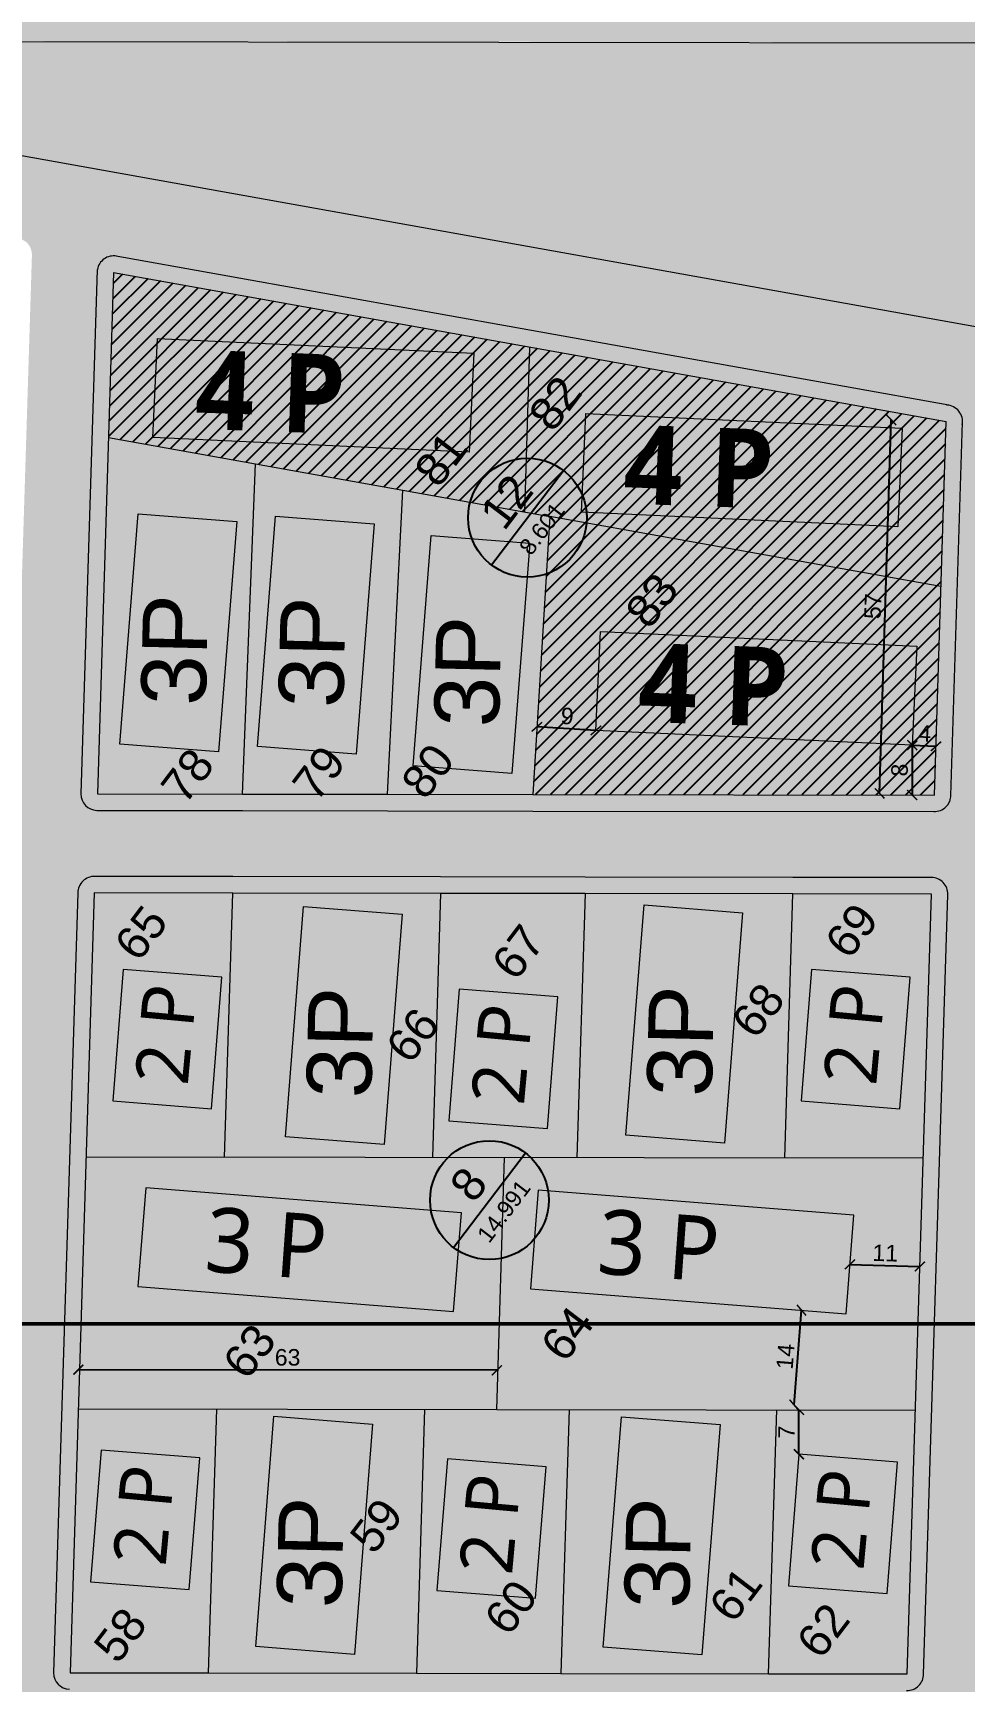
# Model space of a CAD drawing. Header units: millimetres. Extents: x -71 to 10084, y -63 to 6230.
# Drawn here: x 9341.3 to 9482.5, y 2916.3 to 3165.9 of the extents above; entities that cross this region are included whole.
import ezdxf
from ezdxf.enums import TextEntityAlignment as Align

# ---------------------------------------------------------------- set-up
doc = ezdxf.new("R2010")
doc.units = ezdxf.units.MM
for name, color, linetype, lineweight, true_color in [('00.PROPUESTAS EDIFICACION', 251, 'Continuous', 5, 0x575757), ('000.TEJIDO', 214, 'Continuous', 5, 0xac029b), ('0000PARCELAS', 252, 'Continuous', 5, 0x969696), ('0000VEREDAS', 252, 'Continuous', 5, 0xa58d95), ('000CUADRAS', 251, 'Continuous', 5, 0x575757), ('00CALLES PROPUESTAS SECUNDARIAS', 18, 'Continuous', 30, 0x000000), ('COTAS', 154, 'Continuous', 5, 0x004f9e), ('SIMB CORTE', 18, 'Continuous', 50, 0x000000)]:
    doc.layers.add(name, color=color, linetype=linetype, lineweight=lineweight, true_color=true_color)
doc.layers.add('5 Claves calificaciones', color=22, linetype='Continuous', lineweight=25)
doc.layers.add('6 Cotas parcelación', color=75, linetype='Continuous', lineweight=18)
for name, color, linetype in [('LT-SIST CALZADAS', 8, 'Continuous'), ('LT-SIST EV PUBLICO', 3, 'Continuous'), ('LT-SIST VEREDAS', 9, 'Continuous'), ('LT-ZONA R1', 2, 'Continuous'), ('LT-ZONA R2', 30, 'Continuous'), ('LT-ZONA R3', 1, 'Continuous')]:
    doc.layers.add(name, color=color, linetype=linetype)
doc.styles.add('Arial', font='arial.ttf')
doc.styles.add('ES_TEXTO PARA BLOQUES', font='arial.ttf')
doc.styles.add('LOCALES', font='@Yu Gothic.ttf', dxfattribs={"height": 2})
doc.dimstyles.new('1000', dxfattribs={"dimtxt": 2.5, "dimasz": 1.5, "dimexe": 1.25, "dimexo": 0.625, "dimtad": 1, "dimdec": 0, "dimtxsty": 'Arial', "dimblk": 'ARCHTICK', "dimcen": 2.5, "dimse1": 1, "dimse2": 1, "dimazin": 3, "dimtfac": 1, "dimtdec": 0, "dimtmove": 2, "dimatfit": 3})

# ---------------------------------------------------------------- blocks, each defined once
blk = doc.blocks.new('_ArchTick')
at = {"color": 0, "linetype": 'ByBlock', "const_width": 0.15}
blk.add_lwpolyline([(-0.5, -0.5), (0.5, 0.5)], dxfattribs=at)
blk = doc.blocks.new('*D229')
at = {"layer": 'COTAS', "color": 0, "linetype": 'Continuous', "lineweight": -2, "transparency": 16777216}
blk.add_line((9242.48, 3173.46), (9796.25, 3172.7), dxfattribs=at)
at = {"layer": 'COTAS', "color": 0, "linetype": 'Continuous', "lineweight": -2, "transparency": 16777216, "xscale": 1.5, "yscale": 1.5, "zscale": 1.5}
for p, rotation in [((9242.48, 3173.46), 179.9220765378422), ((9796.25, 3172.7), -0.07792346215771391)]:
    blk.add_blockref('_ArchTick', p, dxfattribs=dict(at, rotation=rotation))
at = {"layer": 'COTAS', "color": 0, "linetype": 'Continuous', "transparency": 16777216, "insert": (9519.37, 3174.98), "char_height": 2.5, "attachment_point": 5, "rotation": 359.9221, "style": 'Arial'}
blk.add_mtext('554', dxfattribs=at)
blk = doc.blocks.new('*D230')
at = {"layer": 'COTAS', "color": 0, "linetype": 'Continuous', "lineweight": -2, "transparency": 16777216}
blk.add_line((9469.68, 3050.72), (9471.44, 3107.29), dxfattribs=at)
at = {"layer": 'COTAS', "color": 0, "linetype": 'Continuous', "lineweight": -2, "transparency": 16777216, "xscale": 1.5, "yscale": 1.5, "zscale": 1.5}
for p, rotation in [((9471.44, 3107.29), 88.21826318448649), ((9469.68, 3050.72), -91.78173681551361)]:
    blk.add_blockref('_ArchTick', p, dxfattribs=dict(at, rotation=rotation))
at = {"layer": 'COTAS', "color": 0, "linetype": 'Continuous', "transparency": 16777216, "insert": (9468.66, 3079.07), "char_height": 2.5, "attachment_point": 5, "rotation": 88.2183, "style": 'Arial'}
blk.add_mtext('57', dxfattribs=at)
blk = doc.blocks.new('10 X 30')
at = {"linetype": 'Continuous', "true_color": 0x2776bb, "transparency": 33554480}
h = blk.add_hatch(color=152, dxfattribs=at)
h.dxf.hatch_style = 1
h.paths.add_polyline_path([(29.44, 18.93), (21.33, 31.54), (-8.11, 12.62), (0, 0)])
at = {"layer": '000.TEJIDO', "linetype": 'Continuous'}
blk.add_lwpolyline([(0, 0), (-8.11, 12.62), (21.33, 31.54), (29.44, 18.93), (0, 0)], dxfattribs=at)
at = {"layer": '00CALLES PROPUESTAS SECUNDARIAS', "linetype": 'Continuous', "insert": (-1.43, 13.73), "char_height": 9.833, "attachment_point": 1, "rotation": 35.9341, "style": 'ES_TEXTO PARA BLOQUES'}
blk.add_mtext_dynamic_manual_height_columns('{\\C256;\\c0;3P}', width=62.6108, gutter_width=49.17, heights=[0], dxfattribs=at)
blk = doc.blocks.new('10X50')
at = {"layer": '000.TEJIDO', "linetype": 'Continuous', "transparency": 33554687}
h = blk.add_hatch(color=256, dxfattribs=at)
h.dxf.hatch_style = 1
h.paths.add_polyline_path([(42.06, 27.04), (33.95, 39.65), (-6.43, 13.7), (1.68, 1.08)])
at = {"layer": '000.TEJIDO', "linetype": 'Continuous'}
blk.add_lwpolyline([(-6.43, 13.7), (1.68, 1.08), (42.06, 27.04), (33.95, 39.65)], close=True, dxfattribs=at)
at = {"linetype": 'Continuous', "insert": (2.82, 17.18), "char_height": 9.8139, "width": 88.9442, "attachment_point": 1, "rotation": 33.1352, "style": 'LOCALES'}
blk.add_mtext('{\\C256;\\c0;3 P}', dxfattribs=at)
blk = doc.blocks.new('20X15')
at = {"layer": '000.TEJIDO', "linetype": 'Continuous', "true_color": 0xf8991e, "transparency": 33554687}
h = blk.add_hatch(color=30, dxfattribs=at)
h.dxf.hatch_style = 1
h.paths.add_polyline_path([(0, 0), (16.82, 10.81), (8.71, 23.43), (-8.11, 12.62)])
at = {"layer": '000.TEJIDO', "linetype": 'Continuous'}
blk.add_lwpolyline([(0, 0), (16.82, 10.81), (8.71, 23.43), (-8.11, 12.62)], close=True, dxfattribs=at)
at = {"linetype": 'Continuous', "insert": (-3.73, 11.75), "char_height": 8.0429, "width": 43.0575, "attachment_point": 1, "rotation": 31.9909, "style": 'LOCALES'}
blk.add_mtext('{\\C256;\\c0;2 P}', dxfattribs=at)
blk = doc.blocks.new('1234567')
at = {"layer": '000.TEJIDO', "linetype": 'Continuous', "true_color": 0xc8c92d, "transparency": 33554687}
h = blk.add_hatch(color=52, dxfattribs=at)
h.dxf.hatch_style = 1
h.paths.add_polyline_path([(-14.9, 48.03), (-27.25, 39.51), (0, 0), (12.35, 8.52)])
at = {"layer": '000.TEJIDO', "linetype": 'Continuous'}
blk.add_lwpolyline([(12.35, 8.52), (0, 0), (-27.25, 39.51), (-14.9, 48.03), (12.35, 8.52)], dxfattribs=at)
at = {"linetype": 'Continuous', "insert": (-12.64, 42.25), "char_height": 11.9681, "width": 50.511, "attachment_point": 1, "rotation": 305.296, "style": 'LOCALES'}
blk.add_mtext('{\\f@Yu Gothic|b1|i0|c128|p34;\\C256;\\c0;4 P}', dxfattribs=at)
blk = doc.blocks.new('*D240')
at = {"layer": '6 Cotas parcelación', "color": 0, "linetype": 'Continuous', "lineweight": -2, "transparency": 16777216}
blk.add_line((9457.44, 2950.61), (9457.45, 2957.34), dxfattribs=at)
at = {"layer": '6 Cotas parcelación', "color": 0, "linetype": 'Continuous', "lineweight": -2, "transparency": 16777216, "xscale": 1.5, "yscale": 1.5, "zscale": 1.5}
for p, rotation in [((9457.45, 2957.34), 89.92207653307358), ((9457.44, 2950.61), -90.0779234669264)]:
    blk.add_blockref('_ArchTick', p, dxfattribs=dict(at, rotation=rotation))
at = {"layer": '6 Cotas parcelación', "color": 0, "linetype": 'Continuous', "transparency": 16777216, "insert": (9455.57, 2953.98), "char_height": 2.5, "attachment_point": 5, "rotation": 89.9221, "style": 'Arial'}
blk.add_mtext('7', dxfattribs=at)
blk = doc.blocks.new('*D241')
at = {"layer": '6 Cotas parcelación', "color": 0, "linetype": 'Continuous', "lineweight": -2, "transparency": 16777216}
blk.add_line((9456.7, 2958.09), (9457.83, 2972.44), dxfattribs=at)
at = {"layer": '6 Cotas parcelación', "color": 0, "linetype": 'Continuous', "lineweight": -2, "transparency": 16777216, "xscale": 1.5, "yscale": 1.5, "zscale": 1.5}
for p, rotation in [((9457.83, 2972.44), 85.48550632810105), ((9456.7, 2958.09), -94.5144936718989)]:
    blk.add_blockref('_ArchTick', p, dxfattribs=dict(at, rotation=rotation))
at = {"layer": '6 Cotas parcelación', "color": 0, "linetype": 'Continuous', "transparency": 16777216, "insert": (9455.39, 2965.41), "char_height": 2.5, "attachment_point": 5, "rotation": 85.4855, "style": 'Arial'}
blk.add_mtext('14', dxfattribs=at)
blk = doc.blocks.new('*D242')
at = {"layer": '6 Cotas parcelación', "color": 0, "linetype": 'Continuous', "lineweight": -2, "transparency": 16777216}
blk.add_line((9465.18, 2979.38), (9475.77, 2979.05), dxfattribs=at)
at = {"layer": '6 Cotas parcelación', "color": 0, "linetype": 'Continuous', "lineweight": -2, "transparency": 16777216, "xscale": 1.5, "yscale": 1.5, "zscale": 1.5}
for p, rotation in [((9465.18, 2979.38), 178.21826317730842), ((9475.77, 2979.05), -1.781736822691535)]:
    blk.add_blockref('_ArchTick', p, dxfattribs=dict(at, rotation=rotation))
at = {"layer": '6 Cotas parcelación', "color": 0, "linetype": 'Continuous', "transparency": 16777216, "insert": (9470.53, 2981.1), "char_height": 2.5, "attachment_point": 5, "rotation": 358.2183, "style": 'Arial'}
blk.add_mtext('11', dxfattribs=at)
blk = doc.blocks.new('*D256')
at = {"layer": '6 Cotas parcelación', "color": 0, "linetype": 'Continuous', "lineweight": -2, "transparency": 16777216}
blk.add_line((9411.65, 2963.33), (9348.2, 2963.42), dxfattribs=at)
at = {"layer": '6 Cotas parcelación', "color": 0, "linetype": 'Continuous', "lineweight": -2, "transparency": 16777216, "xscale": 1.5, "yscale": 1.5, "zscale": 1.5}
for p, rotation in [((9348.2, 2963.42), 179.9220765356093), ((9411.65, 2963.33), -0.07792346439071775)]:
    blk.add_blockref('_ArchTick', p, dxfattribs=dict(at, rotation=rotation))
at = {"layer": '6 Cotas parcelación', "color": 0, "linetype": 'Continuous', "transparency": 16777216, "insert": (9379.93, 2965.28), "char_height": 2.5, "attachment_point": 5, "rotation": 359.9221, "style": 'Arial'}
blk.add_mtext('63', dxfattribs=at)
blk = doc.blocks.new('*D257')
at = {"layer": '6 Cotas parcelación', "color": 0, "linetype": 'Continuous', "lineweight": -2, "transparency": 16777216}
blk.add_line((9474.62, 3058.02), (9478.22, 3057.85), dxfattribs=at)
at = {"layer": '6 Cotas parcelación', "color": 0, "linetype": 'Continuous', "lineweight": -2, "transparency": 16777216, "xscale": 1.5, "yscale": 1.5, "zscale": 1.5}
for p, rotation in [((9474.62, 3058.02), 177.3438284456142), ((9478.22, 3057.85), -2.6561715543858466)]:
    blk.add_blockref('_ArchTick', p, dxfattribs=dict(at, rotation=rotation))
at = {"layer": '6 Cotas parcelación', "color": 0, "linetype": 'Continuous', "transparency": 16777216, "insert": (9476.51, 3059.81), "char_height": 2.5, "attachment_point": 5, "rotation": 357.3438, "style": 'Arial'}
blk.add_mtext('4', dxfattribs=at)
blk = doc.blocks.new('*D258')
at = {"layer": '6 Cotas parcelación', "color": 0, "linetype": 'Continuous', "lineweight": -2, "transparency": 16777216}
blk.add_line((9474.62, 3058.02), (9474.61, 3050.47), dxfattribs=at)
at = {"layer": '6 Cotas parcelación', "color": 0, "linetype": 'Continuous', "lineweight": -2, "transparency": 16777216, "xscale": 1.5, "yscale": 1.5, "zscale": 1.5}
for p, rotation in [((9474.62, 3058.02), 89.92207653736634), ((9474.61, 3050.47), -90.07792346263368)]:
    blk.add_blockref('_ArchTick', p, dxfattribs=dict(at, rotation=rotation))
at = {"layer": '6 Cotas parcelación', "color": 0, "linetype": 'Continuous', "transparency": 16777216, "insert": (9472.71, 3054.25), "char_height": 2.5, "attachment_point": 5, "rotation": 89.9221, "style": 'Arial'}
blk.add_mtext('8', dxfattribs=at)
blk = doc.blocks.new('*D259')
at = {"layer": '6 Cotas parcelación', "color": 0, "linetype": 'Continuous', "lineweight": -2, "transparency": 16777216}
blk.add_line((9426.67, 3060.25), (9417.72, 3060.8), dxfattribs=at)
at = {"layer": '6 Cotas parcelación', "color": 0, "linetype": 'Continuous', "lineweight": -2, "transparency": 16777216, "xscale": 1.5, "yscale": 1.5, "zscale": 1.5}
for p, rotation in [((9417.72, 3060.8), 176.4726696855496), ((9426.67, 3060.25), -3.527330314450424)]:
    blk.add_blockref('_ArchTick', p, dxfattribs=dict(at, rotation=rotation))
at = {"layer": '6 Cotas parcelación', "color": 0, "linetype": 'Continuous', "transparency": 16777216, "insert": (9422.32, 3062.42), "char_height": 2.5, "attachment_point": 5, "rotation": 356.4727, "style": 'Arial'}
blk.add_mtext('9', dxfattribs=at)
blk = doc.blocks.new('*D260')
at = {"layer": '6 Cotas parcelación', "color": 0, "linetype": 'Continuous', "lineweight": -2, "transparency": 16777216}
blk.add_line((9543.33, 2965.3), (9542.26, 2963.9), dxfattribs=at)
at = {"layer": '6 Cotas parcelación', "color": 0, "linetype": 'Continuous', "lineweight": -2, "transparency": 16777216, "xscale": 1.5, "yscale": 1.5, "zscale": 1.5}
for p, rotation in [((9543.33, 2965.3), 52.75206908860094), ((9542.26, 2963.9), -127.2479309113991)]:
    blk.add_blockref('_ArchTick', p, dxfattribs=dict(at, rotation=rotation))
at = {"layer": '6 Cotas parcelación', "color": 0, "linetype": 'Continuous', "transparency": 16777216, "insert": (9547.53, 2960.99), "char_height": 2.5, "attachment_point": 5, "rotation": 52.7521, "style": 'Arial'}
blk.add_mtext('2', dxfattribs=at)

msp = doc.modelspace()

# ---------------------------------------------------------------- hatches: boundary and pattern name
at = {"layer": '00.PROPUESTAS EDIFICACION', "linetype": 'Continuous', "true_color": 0x136734, "transparency": 33554472}
h = msp.add_hatch(color=116, dxfattribs=at)
h.dxf.hatch_style = 1
h.paths.add_polyline_path([(9773.15, 3069.69), (9796.23, 3164), (9242.47, 3164.76)])
at = {"layer": 'COTAS', "linetype": 'Continuous', "true_color": 0xf26722, "transparency": 33554472}
h = msp.add_hatch(color=30, dxfattribs=at)
h.dxf.hatch_style = 1
h.paths.add_polyline_path([(9353.55, 3129.63), (9351.09, 3050.64), (9477.99, 3050.47), (9479.75, 3107.03)])
h.paths.add_polyline_path([(9471.17, 3076.43), (9471.33, 3081.56), (9466.18, 3081.72), (9466.02, 3076.59)], flags=24)
at = {"layer": 'LT-SIST CALZADAS', "transparency": 33554559}
h = msp.add_hatch(color=256, dxfattribs=at)
h.paths.add_polyline_path([(9072.34, 2896.74), (9070.31, 2904.51), (9074.54, 2910.67), (9076.29, 2915.51), (9094.48, 3024.53), (9094.64, 3029.84), (9092.62, 3037.61), (9096.94, 3043.92), (9098.69, 3048.84), (9116.09, 3153.47), (9116.25, 3158.79), (9113.52, 3170.16), (9127.18, 3173.69), (9216.03, 3173.57), (9219.25, 3173.4), (9227.18, 3169.38), (9232.81, 3168.74), (9242.98, 3171.04), (9804.24, 3170.27), (9792.5, 3122.28), (9791.95, 3116.75), (9793, 3111.44), (9795.52, 3106.65), (9799.3, 3102.78), (9806.25, 3098.72), (9806.25, 3054.95), (9786.97, 3055.09), (9779.87, 3053.21), (9776.73, 3051.27), (9772.88, 3047.31), (9770.36, 3042.4), (9769.52, 3038.8), (9765.64, 2917.16), (9764.38, 2910.21), (9765.14, 2901.26), (9761.38, 2793.46), (9618.18, 2793.04), (9611.27, 2794.06), (9602.6, 2793.04), (9485.78, 2793.04), (9476.86, 2794.08), (9469.83, 2793.04), (9343.87, 2793.04), (9334.95, 2794.08), (9327.92, 2793.04), (9203.37, 2793.04), (9196.23, 2794.08), (9187.59, 2793.04), (9056.24, 2793.04), (9057.48, 2803.7), (9072.18, 2891.42)])
h.paths.add_polyline_path([(9346.62, 2905.04), (9346.11, 2905), (9345.63, 2904.87), (9345.19, 2904.64), (9344.79, 2904.33), (9344.47, 2903.95), (9344.23, 2903.51), (9344.08, 2903.04), (9344.03, 2902.52), (9340.9, 2801.8), (9340.95, 2801.28), (9341.09, 2800.81), (9341.63, 2800.02), (9342.42, 2799.48), (9342.89, 2799.34), (9343.4, 2799.29), (9364.4, 2799.29), (9449.3, 2799.29), (9470.3, 2799.29), (9470.8, 2799.34), (9471.27, 2799.48), (9472.07, 2800.02), (9472.6, 2800.81), (9472.75, 2801.28), (9472.8, 2801.8), (9475.93, 2902.29), (9475.89, 2902.79), (9475.76, 2903.27), (9475.25, 2904.08), (9474.47, 2904.64), (9474.01, 2904.8), (9473.5, 2904.86), (9452.43, 2904.89), (9420.93, 2904.94), (9399.03, 2904.97), (9367.53, 2905.01)], flags=16)
h.paths.add_polyline_path([(9201.97, 2799.56), (9202.42, 2799.38), (9202.95, 2799.29), (9255.15, 2799.29), (9276.34, 2799.29), (9307.59, 2799.29), (9328.39, 2799.29), (9328.89, 2799.34), (9329.36, 2799.48), (9330.16, 2800.02), (9330.69, 2800.81), (9330.84, 2801.28), (9330.89, 2801.8), (9334.02, 2902.48), (9333.99, 2902.97), (9333.86, 2903.44), (9333.65, 2903.88), (9333.35, 2904.27), (9332.97, 2904.59), (9332.55, 2904.84), (9332.09, 2904.99), (9331.59, 2905.06), (9311.53, 2905.08), (9281.53, 2905.13), (9261.08, 2905.15), (9231.08, 2905.19), (9210.67, 2905.22), (9210.67, 2905.18), (9210.3, 2905.1), (9209.85, 2904.9), (9209.45, 2904.62), (9209.11, 2904.27), (9208.84, 2903.86), (9208.67, 2903.4), (9208.58, 2902.92), (9200.61, 2801.98), (9200.62, 2801.49), (9200.72, 2801.02), (9200.92, 2800.57), (9201.2, 2800.16), (9201.56, 2799.82)], flags=16)
h.paths.add_polyline_path([(9063.57, 2802.2), (9063.53, 2801.7), (9063.6, 2801.21), (9064, 2800.34), (9064.69, 2799.68), (9065.04, 2799.5), (9064.99, 2799.29), (9188.06, 2799.29), (9188.56, 2799.34), (9189.03, 2799.48), (9189.82, 2800.02), (9190.36, 2800.81), (9190.48, 2801.19), (9190.52, 2801.19), (9198.52, 2902.54), (9198.51, 2903.06), (9198.39, 2903.56), (9198.17, 2904.02), (9197.86, 2904.44), (9197.48, 2904.78), (9197.03, 2905.03), (9196.54, 2905.19), (9196.03, 2905.24), (9082.79, 2905.4), (9082.79, 2905.38), (9082.31, 2905.31), (9081.81, 2905.11), (9081.36, 2904.8), (9080.99, 2904.41), (9080.71, 2903.95), (9080.55, 2903.49), (9077.47, 2903.83), (9077.33, 2902.81), (9080.34, 2902.31)], flags=16)
h.paths.add_polyline_path([(9211.25, 2915.43), (9211.74, 2915.27), (9212.25, 2915.22), (9232.25, 2915.19), (9262.25, 2915.15), (9281.99, 2915.12), (9311.99, 2915.08), (9331.9, 2915.06), (9332.41, 2915.09), (9332.89, 2915.22), (9333.34, 2915.45), (9333.73, 2915.76), (9334.05, 2916.14), (9334.29, 2916.58), (9334.44, 2917.05), (9334.49, 2917.57), (9338.16, 3035.61), (9338.13, 3036.11), (9338, 3036.59), (9337.77, 3037.03), (9337.46, 3037.43), (9337.08, 3037.75), (9336.64, 3037.99), (9336.17, 3038.14), (9335.67, 3038.19), (9278.63, 3038.27), (9221.18, 3038.35), (9221.18, 3038.31), (9220.77, 3038.21), (9220.3, 3037.99), (9219.89, 3037.68), (9219.55, 3037.29), (9219.29, 3036.85), (9219.16, 3036.44), (9219.12, 3036.45), (9209.76, 2917.92), (9209.78, 2917.4), (9209.89, 2916.9), (9210.11, 2916.44), (9210.42, 2916.02), (9210.81, 2915.68)], flags=16)
h.paths.add_polyline_path([(9102.64, 3035.41), (9082.85, 2917.28), (9083.07, 2917.3), (9083.18, 2916.94), (9083.4, 2916.51), (9083.72, 2916.13), (9084.1, 2915.81), (9084.53, 2915.58), (9084.99, 2915.44), (9085.48, 2915.39), (9197.21, 2915.24), (9197.72, 2915.29), (9198.18, 2915.44), (9198.98, 2915.97), (9199.51, 2916.77), (9199.63, 2917.14), (9199.67, 2917.14), (9201.75, 2943.46), (9204.37, 2976.61), (9206.98, 3009.75), (9209.03, 3035.67), (9209.02, 3036.19), (9208.9, 3036.68), (9208.68, 3037.15), (9208.38, 3037.56), (9207.99, 3037.9), (9207.54, 3038.15), (9207.06, 3038.31), (9206.54, 3038.37), (9105.09, 3038.5), (9105.09, 3038.49), (9104.62, 3038.41), (9104.12, 3038.22), (9103.66, 3037.91), (9103.29, 3037.52), (9103.01, 3037.06), (9102.86, 3036.6), (9099.78, 3036.94), (9099.64, 3035.92)], flags=16)
h.paths.add_polyline_path([(9220.46, 3049.89), (9220.69, 3049.46), (9221, 3049.08), (9221.38, 3048.77), (9221.81, 3048.53), (9222.27, 3048.39), (9222.76, 3048.34), (9336.04, 3048.19), (9336.56, 3048.23), (9337.03, 3048.36), (9337.48, 3048.58), (9337.87, 3048.89), (9338.2, 3049.28), (9338.43, 3049.71), (9338.58, 3050.19), (9338.63, 3050.71), (9339.22, 3069.5), (9341.18, 3132.49), (9341.16, 3132.49), (9341.09, 3132.96), (9340.91, 3133.45), (9340.61, 3133.91), (9340.23, 3134.29), (9339.78, 3134.57), (9339.34, 3134.73), (9339.34, 3134.75), (9231.17, 3154.12), (9230.68, 3154.16), (9230.19, 3154.1), (9229.73, 3153.95), (9229.3, 3153.71), (9228.92, 3153.39), (9228.62, 3153.01), (9228.45, 3152.67), (9228.3, 3152.71), (9222.27, 3076.29), (9220.26, 3050.89), (9220.32, 3050.36)], flags=16)
h.paths.add_polyline_path([(9124.62, 3166), (9124.46, 3165.54), (9121.38, 3165.88), (9121.24, 3164.86), (9124.25, 3164.36), (9105.27, 3051.1), (9105.45, 3050.13), (9105.88, 3049.39), (9106.54, 3048.83), (9107.47, 3048.5), (9208.13, 3048.36), (9208.12, 3048.4), (9208.54, 3048.5), (9209, 3048.72), (9209.42, 3049.03), (9209.76, 3049.41), (9210.01, 3049.86), (9210.14, 3050.27), (9210.18, 3050.26), (9214.53, 3106.72), (9218.99, 3164.63), (9218.98, 3165.15), (9218.86, 3165.64), (9218.65, 3166.11), (9218.34, 3166.52), (9217.95, 3166.86), (9217.51, 3167.11), (9217.02, 3167.27), (9216.51, 3167.32), (9126.7, 3167.44), (9126.7, 3167.43), (9126.22, 3167.36), (9125.72, 3167.16), (9125.27, 3166.85), (9124.9, 3166.46)], flags=16)
h.paths.add_polyline_path([(9755.04, 2799.99), (9755.58, 2800.77), (9755.8, 2801.72), (9758.91, 2901.86), (9758.88, 2902.37), (9758.75, 2902.85), (9758.53, 2903.3), (9758.22, 2903.7), (9757.84, 2904.03), (9757.4, 2904.28), (9756.92, 2904.43), (9756.42, 2904.48), (9733.92, 2904.51), (9700.17, 2904.56), (9677.46, 2904.59), (9643.71, 2904.63), (9621.3, 2904.66), (9620.78, 2904.63), (9620.3, 2904.49), (9619.86, 2904.27), (9619.46, 2903.96), (9619.14, 2903.58), (9618.9, 2903.14), (9618.75, 2902.67), (9618.7, 2902.17), (9615.63, 2801.88), (9615.66, 2801.32), (9615.82, 2800.78), (9616.08, 2800.3), (9616.46, 2799.88), (9616.92, 2799.56), (9617.43, 2799.35), (9617.78, 2799.29), (9674.33, 2799.29), (9697.05, 2799.29), (9730.8, 2799.29), (9753.3, 2799.29), (9754.25, 2799.48)], flags=16)
h.paths.add_polyline_path([(9488.53, 2904.84), (9488.01, 2904.81), (9487.53, 2904.68), (9487.09, 2904.45), (9486.69, 2904.14), (9486.37, 2903.76), (9486.13, 2903.32), (9485.98, 2902.85), (9485.93, 2902.33), (9482.8, 2801.8), (9482.86, 2801.28), (9483, 2800.81), (9483.54, 2800.02), (9484.33, 2799.48), (9484.8, 2799.34), (9485.31, 2799.29), (9583.57, 2799.29), (9603.07, 2799.29), (9603.58, 2799.34), (9604.05, 2799.48), (9604.84, 2800.02), (9605.38, 2800.81), (9605.52, 2801.28), (9605.58, 2801.8), (9608.7, 2902.11), (9608.66, 2902.61), (9608.53, 2903.09), (9608.3, 2903.53), (9607.99, 2903.92), (9607.61, 2904.25), (9607.17, 2904.48), (9606.7, 2904.63), (9606.2, 2904.68), (9586.7, 2904.71), (9557.45, 2904.75), (9537.19, 2904.78), (9507.94, 2904.82)], flags=16)
h.paths.add_polyline_path([(9348.17, 3035.66), (9344.5, 2917.54), (9344.68, 2916.58), (9345.2, 2915.8), (9345.97, 2915.26), (9346.92, 2915.04), (9367.99, 2915.01), (9399.49, 2914.96), (9421.39, 2914.93), (9452.89, 2914.89), (9473.8, 2914.86), (9474.32, 2914.9), (9474.79, 2915.03), (9475.24, 2915.26), (9475.63, 2915.57), (9475.96, 2915.95), (9476.19, 2916.39), (9476.34, 2916.86), (9476.39, 2917.38), (9480.07, 3035.42), (9480.03, 3035.92), (9479.9, 3036.4), (9479.68, 3036.84), (9479.36, 3037.24), (9478.98, 3037.56), (9478.54, 3037.8), (9478.07, 3037.95), (9477.57, 3038), (9456.57, 3038.03), (9425.07, 3038.07), (9403.18, 3038.1), (9371.68, 3038.14), (9350.77, 3038.17), (9350.25, 3038.13), (9349.77, 3038), (9349.33, 3037.78), (9348.93, 3037.47), (9348.61, 3037.08), (9348.37, 3036.65), (9348.22, 3036.17)], flags=16)
h.paths.add_polyline_path([(9619.36, 2916.21), (9619.59, 2915.78), (9619.9, 2915.4), (9620.28, 2915.08), (9620.71, 2914.85), (9621.18, 2914.71), (9621.67, 2914.66), (9756.92, 2914.48), (9757.86, 2914.68), (9758.63, 2915.2), (9759.16, 2915.96), (9759.38, 2916.9), (9763.69, 3055.63), (9766.76, 3055.53), (9766.81, 3056.62), (9763.71, 3056.83), (9763.65, 3057.3), (9763.46, 3057.8), (9763.17, 3058.25), (9762.79, 3058.63), (9762.34, 3058.92), (9761.9, 3059.08), (9761.9, 3059.09), (9627.2, 3083.21), (9626.71, 3083.25), (9626.22, 3083.19), (9625.76, 3083.04), (9625.33, 3082.8), (9624.96, 3082.48), (9624.65, 3082.1), (9624.48, 3081.76), (9624.29, 3081.82), (9619.17, 2917.17), (9619.22, 2916.68)], flags=16)
h.paths.add_polyline_path([(9492.92, 3106.12), (9492.61, 3105.74), (9492.44, 3105.4), (9492.25, 3105.46), (9491.44, 3079.32), (9490.44, 3047.33), (9489.45, 3015.35), (9488.45, 2983.36), (9487.46, 2951.38), (9486.4, 2917.35), (9486.59, 2916.39), (9487.1, 2915.6), (9487.87, 2915.06), (9488.83, 2914.84), (9606.57, 2914.68), (9607.09, 2914.72), (9607.56, 2914.85), (9608.01, 2915.08), (9608.4, 2915.39), (9608.73, 2915.77), (9608.96, 2916.21), (9609.11, 2916.68), (9609.16, 2917.2), (9614.34, 3083.58), (9614.32, 3083.58), (9614.26, 3084.05), (9614.07, 3084.55), (9613.78, 3085), (9613.39, 3085.38), (9612.94, 3085.66), (9612.5, 3085.83), (9612.51, 3085.84), (9495.16, 3106.85), (9494.67, 3106.89), (9494.18, 3106.83), (9493.72, 3106.68), (9493.29, 3106.44)], flags=16)
h.paths.add_polyline_path([(9351.79, 3131.39), (9351.49, 3131.01), (9351.32, 3130.67), (9351.13, 3130.73), (9348.64, 3050.69), (9348.82, 3049.73), (9349.34, 3048.94), (9350.11, 3048.39), (9351.07, 3048.17), (9373.13, 3048.14), (9395.13, 3048.11), (9417.13, 3048.08), (9477.94, 3048), (9478.46, 3048.03), (9478.94, 3048.16), (9479.38, 3048.39), (9479.77, 3048.7), (9480.1, 3049.09), (9480.34, 3049.52), (9480.48, 3050), (9480.54, 3050.51), (9482.3, 3107.22), (9482.28, 3107.22), (9482.22, 3107.69), (9482.03, 3108.19), (9481.74, 3108.64), (9481.35, 3109.02), (9480.9, 3109.3), (9480.46, 3109.47), (9480.47, 3109.48), (9354.04, 3132.12), (9353.55, 3132.16), (9353.06, 3132.1), (9352.6, 3131.95), (9352.17, 3131.71)], flags=16)
h.paths.add_polyline_path([(9800.01, 3095.1), (9800.01, 3095.1), (9800.01, 3095.1), (9800.01, 3095.1), (9800.01, 3095.1), (9800.01, 3095.1), (9800.01, 3095.11), (9800.01, 3095.11), (9800.01, 3095.11), (9800.01, 3095.11), (9800.01, 3095.11), (9800, 3095.11), (9800, 3095.11), (9800, 3095.11), (9800, 3095.11), (9800, 3095.11), (9800, 3095.11), (9800, 3095.11), (9800, 3095.11), (9800, 3095.11), (9800, 3095.11), (9800, 3095.11), (9799.99, 3095.11), (9799.99, 3095.11), (9799.99, 3095.11), (9799.99, 3095.11), (9799.99, 3095.11), (9799.99, 3095.1), (9799.99, 3095.1), (9799.99, 3095.1), (9799.99, 3095.1), (9791.67, 3061.1), (9791.67, 3061.09), (9791.67, 3061.09), (9791.67, 3061.09), (9791.67, 3061.09), (9791.67, 3061.09), (9791.67, 3061.09), (9791.67, 3061.09), (9791.67, 3061.09), (9791.67, 3061.09), (9791.67, 3061.09), (9791.67, 3061.09), (9791.67, 3061.09), (9791.67, 3061.08), (9791.67, 3061.08), (9791.67, 3061.08), (9791.68, 3061.08), (9791.68, 3061.08), (9791.68, 3061.08), (9791.68, 3061.08), (9800, 3061.14), (9800, 3061.14), (9800, 3061.14), (9800, 3061.14), (9800, 3061.14), (9800, 3061.14), (9800.01, 3061.14), (9800.01, 3061.15), (9800.01, 3061.15), (9800.01, 3061.15), (9800.01, 3061.15), (9800.01, 3061.15), (9800.01, 3061.15), (9800.01, 3061.15), (9800.01, 3061.15), (9800.01, 3061.15), (9800.01, 3061.15)], flags=16)
h.paths.add_polyline_path([(9796.29, 3164.03), (9796.29, 3164.03), (9796.29, 3164.03), (9796.29, 3164.03), (9796.29, 3164.04), (9796.29, 3164.04), (9796.29, 3164.04), (9796.29, 3164.04), (9796.29, 3164.04), (9796.29, 3164.04), (9796.29, 3164.04), (9796.29, 3164.04), (9796.29, 3164.04), (9796.28, 3164.04), (9796.28, 3164.04), (9796.28, 3164.04), (9796.28, 3164.04), (9796.28, 3164.04), (9796.28, 3164.04), (9242.51, 3164.8), (9242.51, 3164.8), (9242.51, 3164.8), (9242.51, 3164.8), (9242.51, 3164.8), (9242.51, 3164.8), (9242.51, 3164.8), (9242.51, 3164.79), (9242.51, 3164.79), (9242.51, 3164.79), (9242.5, 3164.79), (9242.5, 3164.79), (9242.5, 3164.79), (9242.5, 3164.79), (9242.5, 3164.79), (9242.5, 3164.79), (9242.5, 3164.79), (9242.5, 3164.79), (9242.5, 3164.79), (9242.5, 3164.78), (9242.5, 3164.78), (9242.5, 3164.78), (9242.5, 3164.78), (9242.51, 3164.78), (9242.51, 3164.78), (9242.51, 3164.78), (9242.51, 3164.78), (9242.51, 3164.78), (9242.51, 3164.78), (9242.51, 3164.78), (9242.51, 3164.78), (9773.2, 3069.71), (9773.2, 3069.71), (9773.2, 3069.71), (9773.2, 3069.71), (9773.2, 3069.71), (9773.2, 3069.71), (9773.2, 3069.72), (9773.2, 3069.72), (9773.21, 3069.72), (9773.21, 3069.72), (9773.21, 3069.72), (9773.21, 3069.72), (9773.21, 3069.72), (9773.21, 3069.72), (9773.21, 3069.72), (9773.21, 3069.72)], flags=16)
at = {"layer": 'LT-SIST EV PUBLICO', "transparency": 33554559}
msp.add_hatch(color=256, dxfattribs=at).paths.add_polyline_path([(9773.2, 3069.72), (9242.51, 3164.79), (9796.28, 3164.03)])
at = {"layer": 'LT-SIST VEREDAS', "transparency": 33554559}
h = msp.add_hatch(color=256, dxfattribs=at)
h.paths.add_polyline_path([(9353.55, 3132.16), (9354.04, 3132.12), (9480.47, 3109.48), (9480.46, 3109.47), (9480.9, 3109.3), (9481.35, 3109.02), (9481.74, 3108.64), (9482.03, 3108.19), (9482.22, 3107.69), (9482.28, 3107.22), (9482.3, 3107.22), (9480.54, 3050.51), (9480.48, 3050), (9480.34, 3049.52), (9480.1, 3049.09), (9479.77, 3048.7), (9479.38, 3048.39), (9478.94, 3048.16), (9478.46, 3048.03), (9477.94, 3048), (9417.13, 3048.08), (9395.13, 3048.11), (9373.13, 3048.14), (9351.07, 3048.17), (9350.11, 3048.39), (9349.34, 3048.94), (9348.82, 3049.73), (9348.64, 3050.69), (9351.13, 3130.73), (9351.32, 3130.67), (9351.49, 3131.01), (9351.79, 3131.39), (9352.17, 3131.71), (9352.6, 3131.95), (9353.06, 3132.1)])
h.paths.add_polyline_path([(9417.14, 3050.58), (9478.03, 3050.5), (9479.79, 3107.06), (9353.6, 3129.66), (9351.14, 3050.67), (9373.14, 3050.64), (9395.14, 3050.61)], flags=16)
h = msp.add_hatch(color=256, dxfattribs=at)
h.paths.add_polyline_path([(9348.93, 3037.47), (9349.33, 3037.78), (9349.77, 3038), (9350.25, 3038.13), (9350.77, 3038.17), (9371.68, 3038.14), (9403.18, 3038.1), (9425.07, 3038.07), (9456.57, 3038.03), (9477.57, 3038), (9478.07, 3037.95), (9478.54, 3037.8), (9478.98, 3037.56), (9479.36, 3037.24), (9479.68, 3036.84), (9479.9, 3036.4), (9480.03, 3035.92), (9480.07, 3035.42), (9476.39, 2917.38), (9476.34, 2916.86), (9476.19, 2916.39), (9475.96, 2915.95), (9475.63, 2915.57), (9475.24, 2915.26), (9474.79, 2915.03), (9474.32, 2914.9), (9473.8, 2914.86), (9452.89, 2914.89), (9421.39, 2914.93), (9399.49, 2914.96), (9367.99, 2915.01), (9346.92, 2915.04), (9345.97, 2915.26), (9345.2, 2915.8), (9344.68, 2916.58), (9344.5, 2917.54), (9348.17, 3035.66), (9348.22, 3036.17), (9348.37, 3036.65), (9348.61, 3037.08)])
h.paths.add_polyline_path([(9403.17, 3035.6), (9371.67, 3035.64), (9350.67, 3035.67), (9347, 2917.54), (9368, 2917.51), (9399.5, 2917.46), (9421.39, 2917.43), (9452.89, 2917.39), (9473.89, 2917.36), (9477.57, 3035.5), (9425.07, 3035.57)], flags=16)
at = {"layer": 'LT-ZONA R1', "transparency": 33554559}
for points in [[(9370.43, 2995.66), (9349.43, 2995.69), (9350.67, 3035.67), (9371.67, 3035.64)], [(9425.07, 3035.57), (9423.82, 2995.59), (9401.93, 2995.62), (9403.17, 3035.6)], [(9456.57, 3035.53), (9477.57, 3035.5), (9476.32, 2995.52), (9455.32, 2995.54)], [(9368, 2917.51), (9347, 2917.54), (9348.24, 2957.52), (9369.24, 2957.49)], [(9400.74, 2957.45), (9422.64, 2957.42), (9421.39, 2917.43), (9399.5, 2917.46)], [(9473.89, 2917.36), (9452.89, 2917.39), (9454.14, 2957.37), (9475.14, 2957.34)]]:
    msp.add_hatch(color=256, dxfattribs=at).paths.add_polyline_path(points)
at = {"layer": 'LT-ZONA R2', "transparency": 33554559}
for points in [[(9352.82, 3104.67), (9375.12, 3100.68), (9397.43, 3096.68), (9419.73, 3092.69), (9417.14, 3050.58), (9395.14, 3050.61), (9373.14, 3050.64), (9351.14, 3050.67)], [(9454.14, 2957.37), (9452.89, 2917.39), (9421.39, 2917.43), (9422.64, 2957.42), (9411.69, 2957.43), (9400.74, 2957.45), (9399.5, 2917.46), (9368, 2917.51), (9369.24, 2957.49), (9376.76, 2957.48), (9348.24, 2957.52), (9349.43, 2995.69), (9370.43, 2995.66), (9371.67, 3035.64), (9403.17, 3035.6), (9401.93, 2995.62), (9412.88, 2995.6), (9446.79, 2995.56), (9423.82, 2995.59), (9425.07, 3035.57), (9456.57, 3035.53), (9455.32, 2995.54), (9476.32, 2995.52), (9475.14, 2957.34), (9437.44, 2957.4)]]:
    msp.add_hatch(color=256, dxfattribs=at).paths.add_polyline_path(points)
at = {"layer": 'LT-ZONA R3', "transparency": 33554559}
h = msp.add_hatch(dxfattribs=at)
h.set_pattern_fill('ANSI31', scale=0.5)
h.paths.add_polyline_path([(9419.75, 3092.69), (9419.75, 3092.69), (9415.92, 3093.37), (9415.92, 3093.37), (9397.09, 3096.74), (9374.88, 3100.72), (9374.88, 3100.72), (9352.82, 3104.67), (9353.6, 3129.66), (9416.69, 3118.36), (9416.69, 3118.36), (9479.79, 3107.06), (9479.02, 3082.08), (9479.02, 3082.08), (9478.03, 3050.5), (9417.14, 3050.58), (9419.73, 3092.69)])

# ---------------------------------------------------------------- linework, layer by layer
at = {"layer": '00.PROPUESTAS EDIFICACION', "linetype": 'Continuous'}
for q in [(9796.23, 3164), (9773.15, 3069.69)]:
    msp.add_line((9242.47, 3164.76), q, dxfattribs=at)
at = {"layer": '0000PARCELAS', "linetype": 'Continuous'}
for p, q in [((9415.87, 3093.34), (9416.65, 3118.33)), ((9352.77, 3104.64), (9375.08, 3100.65)), ((9478.97, 3082.05), (9419.69, 3092.66)), ((9370.38, 2995.63), (9371.63, 3035.61)), ((9403.13, 3035.57), (9401.88, 2995.59)), ((9425.02, 3035.54), (9423.78, 2995.56)), ((9455.28, 2995.51), (9456.52, 3035.5)), ((9349.38, 2995.66), (9476.28, 2995.49)), ((9411.64, 2957.4), (9412.83, 2995.57)), ((9348.2, 2957.49), (9475.09, 2957.31)), ((9367.95, 2917.48), (9369.2, 2957.46)), ((9400.7, 2957.42), (9399.45, 2917.43)), ((9422.59, 2957.39), (9421.35, 2917.4)), ((9452.85, 2917.36), (9454.09, 2957.34))]:
    msp.add_line(p, q, dxfattribs=at)
for points in [[(9373.09, 3050.61), (9375.08, 3100.65), (9397.38, 3096.65)], [(9395.09, 3050.58), (9397.38, 3096.65), (9419.69, 3092.66), (9417.09, 3050.55)]]:
    msp.add_lwpolyline(points, dxfattribs=at)
at = {"layer": '0000VEREDAS', "linetype": 'Continuous'}
for points in [[(9480.19, 3109.5), (9353.63, 3132.16)], [(9351.06, 3130.08), (9348.59, 3050.66)], [(9480.49, 3050.39), (9482.25, 3106.96)], [(9351.02, 3048.14), (9373.09, 3048.11), (9395.09, 3048.08), (9417.09, 3048.05), (9477.91, 3047.97)], [(9477.6, 3037.97), (9456.53, 3038), (9425.03, 3038.04), (9403.13, 3038.07), (9371.63, 3038.11), (9350.63, 3038.14)], [(9348.13, 3035.64), (9344.45, 2917.51)], [(9476.35, 2917.26), (9480.02, 3035.39)]]:
    msp.add_lwpolyline(points, dxfattribs=at)
for centre, start, end in [((9353.55, 3129.63), 79.8467, 169.849), ((9479.75, 3107.03), 349.849, 88.2183), ((9351.09, 3050.64), 179.5322, 268.2183), ((9477.99, 3050.47), 268.2183, 0), ((9350.63, 3035.64), 88.2183, 179.9221), ((9477.52, 3035.47), 358.2183, 89.9233), ((9346.95, 2917.51), 179.9221, 268.2183), ((9473.85, 2917.33), 268.2183, 359.9221)]:
    msp.add_arc(centre, 2.5, start, end, dxfattribs=at)
at = {"layer": '000CUADRAS', "linetype": 'Continuous'}
msp.add_line((9353.55, 3129.63), (9479.75, 3107.03), dxfattribs=at)
msp.add_lwpolyline([(9353.55, 3129.63), (9351.09, 3050.64), (9373.09, 3050.61), (9395.09, 3050.58), (9417.09, 3050.55), (9477.99, 3050.47), (9479.75, 3107.03)], dxfattribs=at)
msp.add_lwpolyline([(9473.85, 2917.33), (9477.52, 3035.47), (9456.52, 3035.5), (9425.02, 3035.54), (9403.13, 3035.57), (9371.63, 3035.61), (9350.63, 3035.64), (9346.95, 2917.51), (9367.95, 2917.48), (9399.45, 2917.43), (9421.35, 2917.4), (9452.85, 2917.36)], close=True, dxfattribs=at)
at = {"layer": '5 Claves calificaciones'}
for points in [[(9410.84, 3085.32), (9421.73, 3099.65)], [(9405.07, 2981.93), (9415.97, 2996.26)]]:
    msp.add_lwpolyline(points, dxfattribs=at)
for centre in [(9416.28, 3092.48), (9410.52, 2989.1)]:
    msp.add_circle(centre, 9, dxfattribs=at)
at = {"layer": 'SIMB CORTE'}
msp.add_line((9101.88, 2970.38), (9746.9, 2970.38), dxfattribs=at)

# ---------------------------------------------------------------- block references
at = {"layer": '000.TEJIDO', "linetype": 'Continuous'}
for name, p, rotation in [('1234567', (9407.46, 3102.39), 52.75206907912627), ('1234567', (9472.41, 3091.07), 52.75206907912627), ('10 X 30', (9369.47, 3056.99), 52.75206907912627), ('10 X 30', (9390.31, 3056.66), 52.75206907912627), ('10 X 30', (9413.91, 3053.72), 52.75206907912627), ('1234567', (9474.62, 3058.02), 52.75206907912627), ('10 X 30', (9394.55, 2997.53), 52.75206907912627), ('10 X 30', (9446.16, 2997.75), 52.75206907912627), ('10X50', (9314.76, 3028.8), 232.7520690791263), ('20X15', (9368.38, 3002.95), 52.75206907912627), ('20X15', (9472.74, 3002.94), 52.75206907912627), ('20X15', (9419.34, 2999.95), 52.75206907912627), ('10X50', (9355.25, 2976.16), 322.7520690791263), ('10X50', (9414.74, 2975.84), 322.7520690791263), ('10 X 30', (9390.05, 2920.3), 52.75206907912627), ('10 X 30', (9442.74, 2920.21), 52.75206907912627), ('20X15', (9365.03, 2930.13), 52.75206907912627), ('20X15', (9417.53, 2928.79), 52.75206907912627), ('20X15', (9470.82, 2929.5), 52.75206907912627)]:
    msp.add_blockref(name, p, dxfattribs=dict(at, rotation=rotation))

# ---------------------------------------------------------------- texts
at = {"layer": '5 Claves calificaciones', "style": 'Arial'}
for s, p in [('82', (9422.46, 3108.31)), ('81', (9405.14, 3099.88)), ('12', (9415.09, 3093.39)), ('83', (9437.12, 3078.47)), ('78', (9366.73, 3051.92)), ('79', (9386.66, 3052.3)), ('80', (9403.15, 3052.62)), ('65', (9359.69, 3028.08)), ('69', (9467.41, 3028.44)), ('67', (9416.87, 3025.19)), ('68', (9453.23, 3016.36)), ('66', (9400.86, 3012.59)), ('8', (9409.33, 2990.01)), ('64', (9424.31, 2967.37)), ('63', (9376.12, 2964.72)), ('59', (9395.36, 2938.31)), ('60', (9415.75, 2925.94)), ('61', (9449.82, 2927.88)), ('58', (9356.53, 2921.74)), ('62', (9463.08, 2922.42))]:
    msp.add_text(s, height=5, rotation=52.7559, dxfattribs=at).set_placement(p, align=Align.CENTER)
for s, p in [('8.601', (9417.48, 3091.58)), ('14.991', (9411.71, 2988.19))]:
    msp.add_text(s, height=2.5, rotation=52.7521, dxfattribs=at).set_placement(p, align=Align.TOP_CENTER)

# ---------------------------------------------------------------- dimensions: what is measured, and where the dimension line sits
at = {"layer": '6 Cotas parcelación', "linetype": 'Continuous'}
for p1, p2, distance, picture, middle in [((9426.67, 3060.25), (9417.72, 3060.8), 0, '*D259', (9422.32, 3062.42)), ((9474.62, 3058.02), (9478.22, 3057.85), 0, '*D257', (9476.51, 3059.81)), ((9474.62, 3058.02), (9474.61, 3050.47), 0, '*D258', (9472.71, 3054.25)), ((9465.18, 2979.38), (9475.77, 2979.05), 0, '*D242', (9470.53, 2981.1)), ((9456.7, 2958.09), (9457.83, 2972.44), 0, '*D241', (9455.39, 2965.41)), ((9411.64, 2957.4), (9348.2, 2957.49), -5.93, '*D256', (9379.93, 2965.28)), ((9457.44, 2950.61), (9457.45, 2957.34), 0, '*D240', (9455.57, 2953.98))]:
    dim = msp.add_aligned_dim(p1=p1, p2=p2, distance=distance, dimstyle='1000', dxfattribs=at)
    dim.commit()
    dim.dimension.update_dxf_attribs({"geometry": picture, "text_midpoint": middle})
dim = msp.add_linear_dim(base=(9542.26, 2963.9), p1=(9417.72, 3060.8), p2=(9414.49, 3061.05), angle=52.7521, dimstyle='1000', dxfattribs=at)
dim.commit()
dim.dimension.update_dxf_attribs({"geometry": '*D260', "text_midpoint": (9547.53, 2960.99)})
at = {"layer": 'COTAS', "linetype": 'Continuous'}
for p1, p2, distance, picture, middle in [((9242.47, 3164.76), (9796.23, 3164), 8.7, '*D229', (9519.37, 3174.98)), ((9477.99, 3050.47), (9479.75, 3107.03), 8.32, '*D230', (9468.66, 3079.07))]:
    dim = msp.add_aligned_dim(p1=p1, p2=p2, distance=distance, dimstyle='1000', dxfattribs=at)
    dim.commit()
    dim.dimension.update_dxf_attribs({"geometry": picture, "text_midpoint": middle})

doc.saveas('drawing.dxf')
